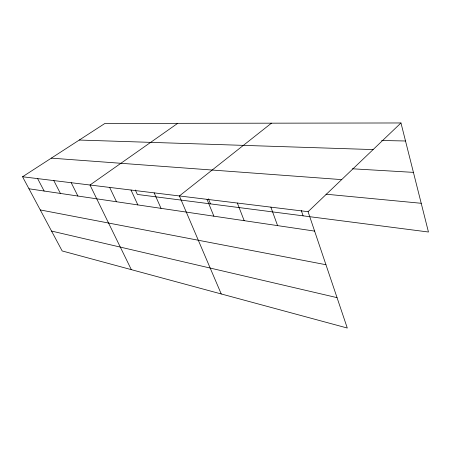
<?xml version="1.0" encoding="UTF-8"?>
<svg xmlns="http://www.w3.org/2000/svg" width="451" height="451" viewBox="0 0 451 451"><rect width="100%" height="100%" fill="white"/><g stroke="black" fill="none" stroke-linecap="round" stroke-linejoin="round"><path stroke-width="0.68" d="M308.072 211.694L347.287 328.035L62.165 250.948L22.55 176.764L308.072 211.694L400.973 122.965L428.45 232.011L137.363 194.449L135.328 189.995M271.44 123.179L179.391 195.954L221.244 293.962M177.728 123.332L89.991 185.017L131.326 269.647M22.55 176.764L104.903 123.45L400.973 122.965M381.597 140.492L405.511 140.988M79.269 140.047L373.107 149.58M352.434 168.792L413.42 172.367M51.313 158.143L341.655 179.616M325.977 194.195L421.211 203.288M28.971 188.783L314.612 231.104M40.269 209.94L325.943 264.726M51.549 231.064L337.038 297.643M37.63 178.607L44.142 191.032M53.81 180.586L60.406 193.44M71.219 182.717L77.888 196.033M109.678 187.424L116.488 201.749M130.999 190.029L137.848 204.917M154.152 192.865L161.035 208.351M207.009 199.331L213.881 216.181M208.43 198.818L210.493 203.886M237.361 203.046L244.177 220.669M270.876 207.144L277.585 225.618M301.285 210.51L303.106 215.837"/></g></svg>
